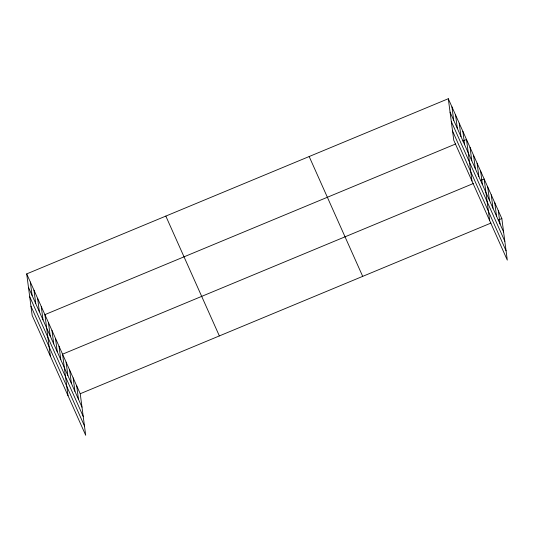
<?xml version="1.0" encoding="UTF-8"?>
<svg xmlns="http://www.w3.org/2000/svg" width="534" height="534" viewBox="0 0 534 534"><rect width="100%" height="100%" fill="white"/><g stroke="black" fill="none" stroke-linecap="round" stroke-linejoin="round"><path stroke-width="0.8" d="M26.7 273.895L80.227 393.732L85.7 435.277L32.167 315.44L26.7 273.895L448.3 98.723L501.833 218.56L507.3 260.105L453.773 140.268L448.3 98.723M455.629 143.98L44.903 314.639L50.37 356.185M462.878 140.969L466.502 139.467L471.969 181.013M473.298 183.529L62.565 354.182L68.032 395.734M480.54 180.519L484.164 179.01L489.638 220.562M80.227 393.732L490.96 223.072M498.209 220.061L501.833 218.56M450.069 112.16L503.602 231.996M451.29 121.438L504.824 241.268M452.552 130.99L506.078 250.826M309.173 156.529L362.699 276.365M165.827 216.09L219.354 335.919M28.469 287.332L81.996 407.168M29.69 296.61L83.217 416.447M30.952 306.169L84.479 426.005M498.295 210.65L500.064 224.086M494.764 202.74L496.533 216.177M491.233 194.83L493.002 208.267M487.696 186.92L489.464 200.357M480.633 171.1L482.402 184.537M477.102 163.19L478.871 176.634M473.565 155.281L475.333 168.724M470.033 147.377L471.802 160.814M462.865 131.317L464.633 144.754M459.22 123.167L460.989 136.604M455.582 115.017L457.351 128.454M451.944 106.867L453.713 120.31M76.696 385.822L78.465 399.258M73.165 377.912L74.934 391.349M69.627 370.002L71.396 383.439M66.096 362.092L67.865 375.529M59.034 346.272L60.803 359.716M55.496 338.369L57.265 351.806M51.965 330.459L53.734 343.896M48.434 322.549L50.203 335.986M41.258 306.489L43.027 319.926M37.62 298.339L39.389 311.776M33.982 290.196L35.751 303.632M30.338 282.045L32.107 295.482"/></g></svg>
